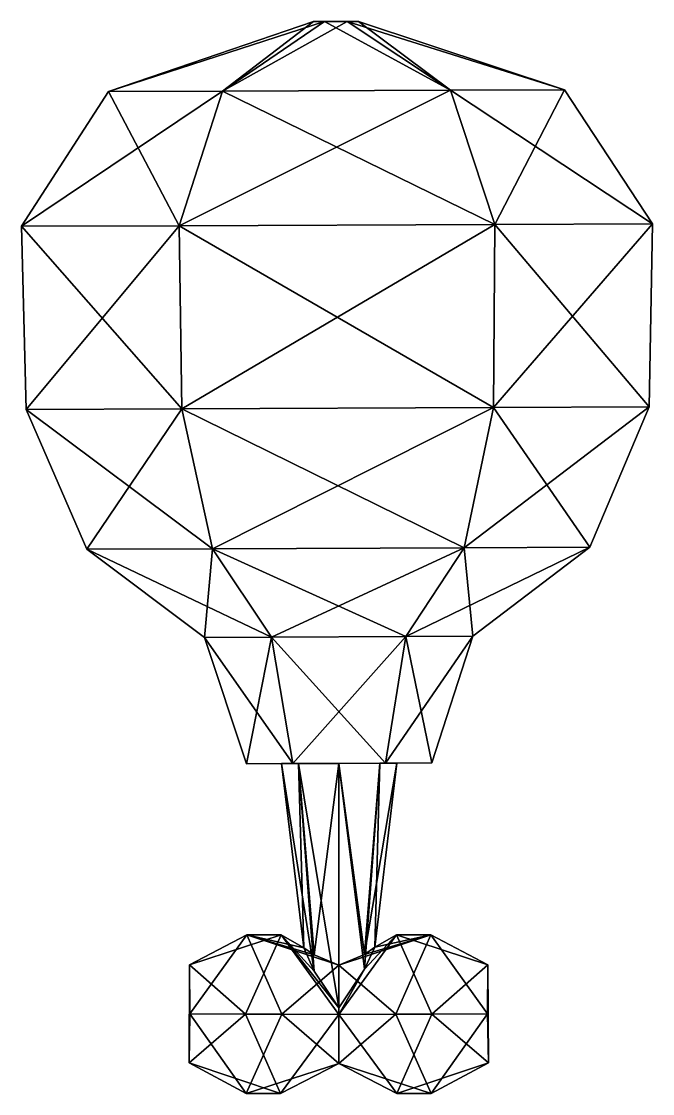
# Model space of a CAD drawing. Extents: x -51 to 51, y 0 to 174.
import ezdxf

# ---------------------------------------------------------------- set-up
doc = ezdxf.new("R2010")
doc.units = 0
doc.layers.add('friedChicken', color=250, linetype='CONTINUOUS')

msp = doc.modelspace()

# ---------------------------------------------------------------- meshes
at = {"layer": 'friedChicken'}
mesh = msp.add_polyface(dxfattribs=at)
corners = [(0.273419, 4.875984, 7.288569), (0.274722, 20.807649, 6.829736), (0.273419, 12.826694, -6.481556), (15.398166, 12.88711, -12.050641), (24.538205, 4.973739, -1.722401), (24.473703, 20.874372, -1.722401), (24.409061, 12.923663, 12.047724), (9.515575, 12.863247, 17.616809), (9.724533, 0, -4.663721), (15.293573, 0.022591, 10.229888), (15.189207, 25.750356, 10.229888), (9.620168, 25.727765, -4.663721), (-9.073329, 25.727765, -4.663721), (-14.642369, 25.750356, 10.229888), (-14.746734, 0.022591, 10.229888), (-14.851328, 12.88711, -12.050641), (-23.991366, 4.973739, -1.722401), (-23.926865, 20.874372, -1.722401), (-23.862223, 12.923663, 12.047724), (-8.968736, 12.863247, 17.616809), (-9.177695, 0, -4.663721), (-3.694095, 22.488554, 5.145925), (-5.388775, 23.640624, 1.065923), (-3.683375, 19.845749, -3.014079), (4.465648, 22.569379, 5.145924), (6.150994, 23.718092, 1.065922), (4.475435, 20.156687, -3.01408), (0.273419, 13.888142, -4.643014), (-6.258537, 53.508046, -6.612642), (9.705668, 53.572806, -0.000001), (-8.997561, 53.496935, 0.000003), (-25.581566, 140.710969, 44.308943), (-6.258536, 53.508046, 6.612647), (-10.61271, 74.005195, 18.851012), (0.298167, 53.534644, 9.348768), (0.299761, 53.53465, -9.329201), (-2.004956, 173.799613, 3.16825), (6.966644, 53.561695, -6.612643), (-25.135019, 111.026991, 43.74407), (6.966645, 53.561695, 6.612646), (-20.180822, 88.327529, 35.322705), (-18.580571, 162.522864, 32.029711), (-7.148567, 53.504436, 12.995029), (-3.834131, 173.792193), (-37.072783, 162.44785, 0.000003), (-51.163138, 140.607196, 0.000004), (-50.390464, 110.924542, 0.000004), (-40.574229, 88.244802, 0.000003), (-21.496258, 73.961046, 0.000002), (-14.651189, 53.474001, 0.000001), (-2.004957, 173.799613, -3.168249), (-18.580576, 162.522864, -32.029708), (-25.581572, 140.710969, -44.30894), (-25.135025, 111.026991, -43.744066), (-20.180827, 88.327529, -35.322702), (-10.612712, 74.005195, -18.851011), (-7.148569, 53.504436, -12.995028), (1.653393, 173.814453, -3.16825), (18.403843, 162.672893, -32.029711), (25.581566, 140.918514, -44.308943), (25.375858, 111.23189, -43.74407), (20.605983, 88.492982, -35.322705), (11.154382, 74.093494, -18.851012), (7.856675, 53.565305, -12.995029), (3.482567, 173.821873), (36.896055, 162.747907, -0.000003), (51.163138, 141.022286, -0.000004), (50.631303, 111.33434, -0.000004), (40.99939, 88.575708, -0.000003), (22.03793, 74.137644, -0.000002), (15.359297, 53.59574, -0.000001), (1.653393, 173.814453, 3.168249), (18.403847, 162.672893, 32.029708), (25.581572, 140.918514, 44.30894), (25.375864, 111.23189, 43.744066), (20.605988, 88.492982, 35.322702), (11.154384, 74.093494, 18.851011), (7.856676, 53.565305, 12.995028)]
mesh.append_faces([[corners[k] for k in face] for face in [(9, 8, 0), (8, 2, 0), (8, 3, 2), (8, 4, 3), (8, 9, 4), (4, 9, 6), (6, 9, 7), (9, 0, 7), (28, 23, 27), (76, 77, 42), (10, 24, 25), (10, 25, 11), (26, 27, 2), (11, 25, 26), (42, 77, 39), (21, 32, 34), (64, 71, 36), (13, 12, 22), (2, 3, 11), (3, 5, 11), (5, 10, 11), (5, 6, 10), (6, 7, 10), (7, 1, 10), (1, 7, 0), (16, 15, 17), (4, 5, 3), (4, 6, 5), (14, 0, 20), (20, 0, 2), (20, 2, 15), (20, 15, 16), (20, 16, 14), (16, 18, 14), (18, 19, 14), (14, 19, 0), (21, 1, 13), (22, 30, 32), (23, 22, 12), (12, 2, 27), (16, 17, 18), (2, 12, 15), (15, 12, 17), (17, 12, 13), (17, 13, 18), (18, 13, 19), (19, 13, 1), (1, 0, 19), (72, 73, 31), (26, 37, 35), (74, 75, 40), (25, 29, 37), (23, 28, 30), (24, 39, 29), (24, 1, 34), (41, 31, 45), (31, 38, 46), (22, 21, 13), (10, 1, 24), (43, 44, 51), (44, 45, 52), (45, 46, 53), (46, 47, 54), (47, 48, 55), (48, 49, 56), (36, 41, 44), (28, 56, 49), (38, 40, 47), (50, 51, 58), (51, 52, 59), (52, 53, 60), (53, 54, 61), (54, 55, 62), (55, 56, 63), (35, 37, 63), (56, 28, 35), (73, 74, 38), (40, 33, 48), (57, 58, 65), (58, 59, 66), (59, 60, 67), (60, 61, 68), (61, 62, 69), (62, 63, 70), (63, 37, 29), (75, 76, 33), (33, 42, 49), (64, 65, 72), (65, 66, 73), (66, 67, 74), (67, 68, 75), (68, 69, 76), (69, 70, 77), (43, 50, 57), (39, 77, 70), (42, 34, 32), (32, 30, 49), (71, 72, 41), (26, 35, 27), (21, 34, 1), (24, 34, 39), (28, 27, 35), (76, 42, 33), (26, 2, 11), (42, 39, 34), (64, 36, 43), (22, 32, 21), (12, 27, 23), (72, 31, 41), (74, 40, 38), (25, 37, 26), (23, 30, 22), (24, 29, 25), (41, 45, 44), (31, 46, 45), (43, 51, 50), (44, 52, 51), (45, 53, 52), (46, 54, 53), (47, 55, 54), (48, 56, 55), (36, 44, 43), (28, 49, 30), (38, 47, 46), (50, 58, 57), (51, 59, 58), (52, 60, 59), (53, 61, 60), (54, 62, 61), (55, 63, 62), (35, 63, 56), (73, 38, 31), (40, 48, 47), (57, 65, 64), (58, 66, 65), (59, 67, 66), (60, 68, 67), (61, 69, 68), (62, 70, 69), (63, 29, 70), (75, 33, 40), (33, 49, 48), (64, 72, 71), (65, 73, 72), (66, 74, 73), (67, 75, 74), (68, 76, 75), (69, 77, 76), (43, 57, 64), (39, 70, 29), (32, 49, 42), (71, 41, 36)]])

doc.saveas('drawing.dxf')
